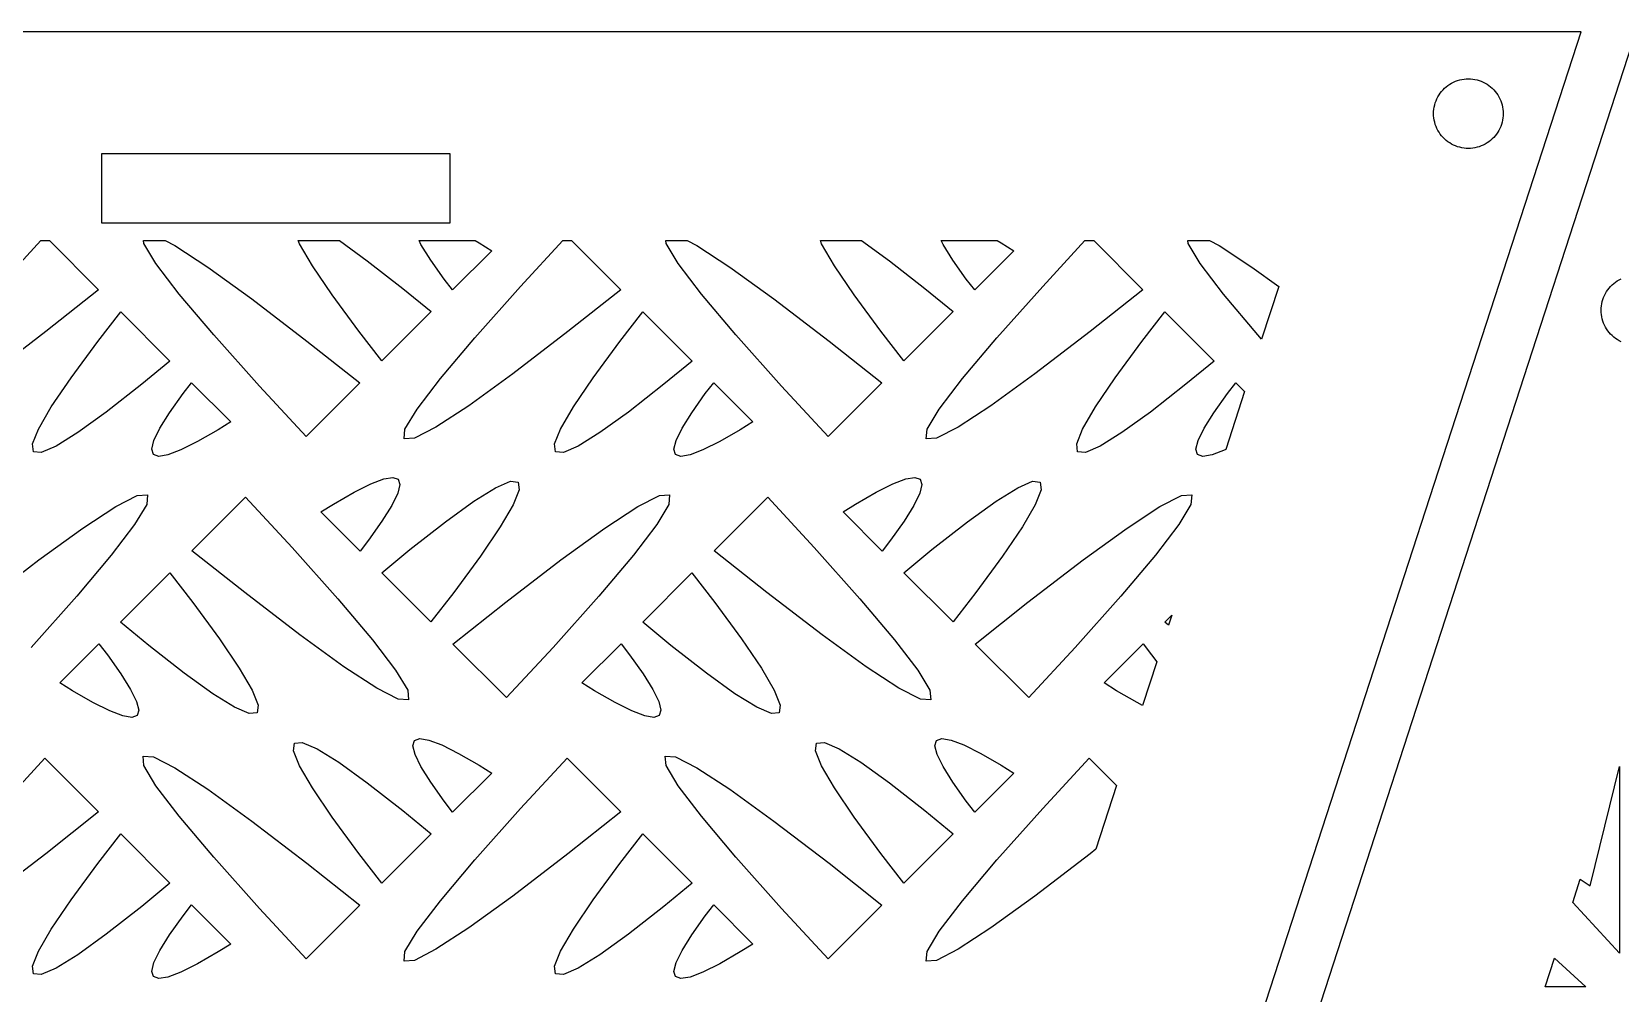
# Model space of a CAD drawing. Header units: metres. Extents: x 20 to 1108, y 20 to 485.
# Drawn here: x 862.5 to 953.8, y 429.4 to 484.7 of the extents above; entities that cross this region are included whole.
import ezdxf

# ---------------------------------------------------------------- set-up
doc = ezdxf.new("R2010")
doc.units = ezdxf.units.M

msp = doc.modelspace()

# ---------------------------------------------------------------- linework, layer by layer
for p, q in [((951.544, 484.652), (801.544, 484.652)), ((876.544, 253.826), (951.544, 484.652)), ((954.698, 484.652), (879.698, 253.826)), ((944.821, 481.935), (944.946, 481.946)), ((944.946, 481.946), (945.072, 481.95)), ((945.072, 481.95), (945.197, 481.946)), ((945.197, 481.946), (945.322, 481.935)), ((943.383, 481.022), (943.454, 481.126)), ((943.454, 481.126), (943.53, 481.225)), ((943.53, 481.225), (943.614, 481.319)), ((943.614, 481.319), (943.703, 481.408)), ((943.703, 481.408), (943.797, 481.491)), ((943.797, 481.491), (943.896, 481.569)), ((943.896, 481.569), (944, 481.639)), ((944, 481.639), (944.108, 481.703)), ((944.108, 481.703), (944.221, 481.76)), ((944.221, 481.76), (944.336, 481.81)), ((944.336, 481.81), (944.454, 481.853)), ((944.454, 481.853), (944.574, 481.888)), ((944.574, 481.888), (944.697, 481.915)), ((944.697, 481.915), (944.821, 481.935)), ((945.322, 481.935), (945.446, 481.915)), ((945.446, 481.915), (945.569, 481.888)), ((945.569, 481.888), (945.689, 481.853)), ((945.689, 481.853), (945.808, 481.81)), ((945.808, 481.81), (945.924, 481.76)), ((945.924, 481.76), (946.035, 481.703)), ((946.035, 481.703), (946.144, 481.639)), ((946.144, 481.639), (946.247, 481.569)), ((946.247, 481.569), (946.347, 481.491)), ((946.347, 481.491), (946.441, 481.408)), ((946.441, 481.408), (946.529, 481.319)), ((946.529, 481.319), (946.613, 481.225)), ((946.613, 481.225), (946.689, 481.126)), ((946.689, 481.126), (946.761, 481.022)), ((943.076, 480.075), (943.088, 480.201)), ((943.088, 480.201), (943.107, 480.325)), ((943.107, 480.325), (943.135, 480.447)), ((943.135, 480.447), (943.17, 480.569)), ((943.17, 480.569), (943.212, 480.687)), ((943.212, 480.687), (943.262, 480.802)), ((943.262, 480.802), (943.319, 480.913)), ((943.319, 480.913), (943.383, 481.022)), ((946.761, 481.022), (946.824, 480.913)), ((946.824, 480.913), (946.882, 480.802)), ((946.882, 480.802), (946.932, 480.687)), ((946.932, 480.687), (946.974, 480.569)), ((946.974, 480.569), (947.009, 480.447)), ((947.009, 480.447), (947.036, 480.325)), ((947.036, 480.325), (947.056, 480.201)), ((947.056, 480.201), (947.067, 480.075)), ((943.072, 479.95), (943.076, 480.075)), ((943.076, 479.824), (943.072, 479.95)), ((943.088, 479.699), (943.076, 479.824)), ((943.107, 479.575), (943.088, 479.699)), ((943.135, 479.453), (943.107, 479.575)), ((943.17, 479.332), (943.135, 479.453)), ((943.212, 479.214), (943.17, 479.332)), ((943.262, 479.099), (943.212, 479.214)), ((946.932, 479.214), (946.882, 479.099)), ((946.974, 479.332), (946.932, 479.214)), ((947.009, 479.453), (946.974, 479.332)), ((947.036, 479.575), (947.009, 479.453)), ((947.056, 479.699), (947.036, 479.575)), ((947.067, 479.824), (947.056, 479.699)), ((947.067, 480.075), (947.072, 479.95)), ((947.072, 479.95), (947.067, 479.824)), ((943.319, 478.986), (943.262, 479.099)), ((943.383, 478.878), (943.319, 478.986)), ((943.454, 478.775), (943.383, 478.878)), ((943.53, 478.675), (943.454, 478.775)), ((943.614, 478.581), (943.53, 478.675)), ((943.703, 478.492), (943.614, 478.581)), ((943.797, 478.409), (943.703, 478.492)), ((943.896, 478.332), (943.797, 478.409)), ((944, 478.262), (943.896, 478.332)), ((946.247, 478.332), (946.144, 478.262)), ((946.347, 478.409), (946.247, 478.332)), ((946.441, 478.492), (946.347, 478.409)), ((946.529, 478.581), (946.441, 478.492)), ((946.613, 478.675), (946.529, 478.581)), ((946.689, 478.775), (946.613, 478.675)), ((946.761, 478.878), (946.689, 478.775)), ((946.824, 478.986), (946.761, 478.878)), ((946.882, 479.099), (946.824, 478.986)), ((866.544, 473.652), (866.544, 477.652)), ((866.544, 477.652), (886.544, 477.652)), ((886.544, 477.652), (886.544, 473.652)), ((944.108, 478.197), (944, 478.262)), ((944.221, 478.141), (944.108, 478.197)), ((944.336, 478.091), (944.221, 478.141)), ((944.454, 478.048), (944.336, 478.091)), ((944.574, 478.013), (944.454, 478.048)), ((944.697, 477.986), (944.574, 478.013)), ((944.821, 477.966), (944.697, 477.986)), ((944.946, 477.954), (944.821, 477.966)), ((945.072, 477.95), (944.946, 477.954)), ((945.197, 477.954), (945.072, 477.95)), ((945.322, 477.966), (945.197, 477.954)), ((945.446, 477.986), (945.322, 477.966)), ((945.569, 478.013), (945.446, 477.986)), ((945.689, 478.048), (945.569, 478.013)), ((945.808, 478.091), (945.689, 478.048)), ((945.924, 478.141), (945.808, 478.091)), ((946.035, 478.197), (945.924, 478.141)), ((946.144, 478.262), (946.035, 478.197)), ((886.544, 473.652), (866.544, 473.652)), ((860.609, 470.02), (863.041, 472.652)), ((863.041, 472.652), (863.54, 472.652)), ((863.54, 472.652), (866.363, 469.829)), ((868.965, 472.488), (868.95, 472.652)), ((868.95, 472.652), (870.19, 472.652)), ((869.658, 471.334), (868.965, 472.488)), ((870.19, 472.652), (870.744, 472.368)), ((870.744, 472.368), (872.629, 471.135)), ((877.905, 472.477), (877.835, 472.652)), ((877.835, 472.652), (880.202, 472.652)), ((878.644, 471.208), (877.905, 472.477)), ((880.202, 472.652), (881.802, 471.499)), ((884.885, 472.434), (884.778, 472.652)), ((884.778, 472.652), (887.993, 472.652)), ((885.444, 471.538), (884.885, 472.434)), ((888.952, 472.065), (886.705, 469.818)), ((887.993, 472.652), (888.23, 472.517)), ((888.23, 472.517), (888.952, 472.065)), ((890.609, 470.02), (893.041, 472.652)), ((893.041, 472.652), (893.54, 472.652)), ((893.54, 472.652), (896.363, 469.829)), ((898.965, 472.488), (898.95, 472.652)), ((898.95, 472.652), (900.19, 472.652)), ((899.658, 471.334), (898.965, 472.488)), ((900.19, 472.652), (900.744, 472.368)), ((900.744, 472.368), (902.629, 471.135)), ((907.905, 472.477), (907.835, 472.652)), ((907.835, 472.652), (910.202, 472.652)), ((908.644, 471.208), (907.905, 472.477)), ((910.202, 472.652), (911.802, 471.499)), ((914.885, 472.434), (914.778, 472.652)), ((914.778, 472.652), (917.993, 472.652)), ((915.444, 471.538), (914.885, 472.434)), ((918.952, 472.065), (916.705, 469.818)), ((917.993, 472.652), (918.23, 472.517)), ((918.23, 472.517), (918.952, 472.065)), ((920.609, 470.02), (923.041, 472.652)), ((923.041, 472.652), (923.54, 472.652)), ((923.54, 472.652), (926.363, 469.829)), ((928.965, 472.488), (928.95, 472.652)), ((928.95, 472.652), (930.19, 472.652)), ((929.658, 471.334), (928.965, 472.488)), ((930.19, 472.652), (930.744, 472.368)), ((930.744, 472.368), (932.629, 471.135)), ((870.997, 469.582), (869.658, 471.334)), ((872.629, 471.135), (875.158, 469.305)), ((879.78, 469.53), (878.644, 471.208)), ((881.802, 471.499), (883.841, 469.905)), ((886.222, 470.444), (885.444, 471.538)), ((900.997, 469.582), (899.658, 471.334)), ((902.629, 471.135), (905.158, 469.305)), ((909.78, 469.53), (908.644, 471.208)), ((911.802, 471.499), (913.841, 469.905)), ((916.222, 470.444), (915.444, 471.538)), ((930.997, 469.582), (929.658, 471.334)), ((932.629, 471.135), (934.172, 470.019)), ((886.705, 469.818), (886.222, 470.444)), ((916.705, 469.818), (916.222, 470.444)), ((953.24, 470.022), (953.329, 470.11)), ((953.329, 470.11), (953.424, 470.193)), ((953.424, 470.193), (953.523, 470.271)), ((953.523, 470.271), (953.627, 470.341)), ((953.627, 470.341), (953.734, 470.405)), ((953.734, 470.405), (953.847, 470.462)), ((866.363, 469.829), (863.331, 467.427)), ((872.981, 467.233), (870.997, 469.582)), ((875.158, 469.305), (878.331, 466.878)), ((881.313, 467.444), (879.78, 469.53)), ((883.841, 469.905), (885.462, 468.574)), ((887.981, 467.072), (890.609, 470.02)), ((896.363, 469.829), (893.331, 467.427)), ((902.981, 467.233), (900.997, 469.582)), ((905.158, 469.305), (908.331, 466.878)), ((911.313, 467.444), (909.78, 469.53)), ((913.841, 469.905), (915.462, 468.574)), ((917.981, 467.072), (920.609, 470.02)), ((926.363, 469.829), (923.331, 467.427)), ((932.981, 467.233), (930.997, 469.582)), ((934.172, 470.019), (933.19, 466.998)), ((952.761, 469.151), (952.796, 469.271)), ((952.796, 469.271), (952.839, 469.388)), ((952.839, 469.388), (952.889, 469.504)), ((952.889, 469.504), (952.945, 469.616)), ((952.945, 469.616), (953.01, 469.725)), ((953.01, 469.725), (953.08, 469.828)), ((953.08, 469.828), (953.157, 469.927)), ((953.157, 469.927), (953.24, 470.022)), ((866.313, 466.861), (867.63, 468.563)), ((867.63, 468.563), (870.461, 465.731)), ((885.462, 468.574), (882.63, 465.742)), ((896.313, 466.861), (897.63, 468.563)), ((897.63, 468.563), (900.461, 465.731)), ((915.462, 468.574), (912.63, 465.742)), ((926.313, 466.861), (927.63, 468.563)), ((927.63, 468.563), (930.461, 465.731)), ((952.698, 468.652), (952.702, 468.778)), ((952.702, 468.527), (952.698, 468.652)), ((952.702, 468.778), (952.714, 468.903)), ((952.714, 468.402), (952.702, 468.527)), ((952.714, 468.903), (952.733, 469.027)), ((952.733, 468.277), (952.714, 468.402)), ((952.733, 469.027), (952.761, 469.151)), ((952.761, 468.155), (952.733, 468.277)), ((863.331, 467.427), (860.158, 464.999)), ((882.63, 465.742), (881.313, 467.444)), ((893.331, 467.427), (890.158, 464.999)), ((912.63, 465.742), (911.313, 467.444)), ((923.331, 467.427), (920.158, 464.999)), ((952.796, 468.034), (952.761, 468.155)), ((952.839, 467.916), (952.796, 468.034)), ((952.889, 467.801), (952.839, 467.916)), ((952.945, 467.69), (952.889, 467.801)), ((953.01, 467.581), (952.945, 467.69)), ((953.08, 467.478), (953.01, 467.581)), ((953.157, 467.377), (953.08, 467.478)), ((953.24, 467.283), (953.157, 467.377)), ((864.78, 464.775), (866.313, 466.861)), ((875.609, 464.285), (872.981, 467.233)), ((878.331, 466.878), (881.363, 464.476)), ((885.998, 464.724), (887.981, 467.072)), ((894.78, 464.775), (896.313, 466.861)), ((905.609, 464.285), (902.981, 467.233)), ((908.331, 466.878), (911.363, 464.476)), ((915.998, 464.724), (917.981, 467.072)), ((924.78, 464.775), (926.313, 466.861)), ((933.19, 466.998), (932.981, 467.233)), ((953.329, 467.194), (953.24, 467.283)), ((953.424, 467.111), (953.329, 467.194)), ((953.523, 467.034), (953.424, 467.111)), ((953.627, 466.964), (953.523, 467.034)), ((953.734, 466.901), (953.627, 466.964)), ((953.847, 466.843), (953.734, 466.901)), ((870.461, 465.731), (868.841, 464.4)), ((900.461, 465.731), (898.841, 464.4)), ((930.461, 465.731), (928.841, 464.4)), ((863.644, 463.098), (864.78, 464.775)), ((884.658, 462.971), (885.998, 464.724)), ((890.158, 464.999), (887.629, 463.169)), ((893.644, 463.098), (894.78, 464.775)), ((914.658, 462.971), (915.998, 464.724)), ((920.158, 464.999), (917.629, 463.169)), ((923.644, 463.098), (924.78, 464.775)), ((868.841, 464.4), (866.802, 462.806)), ((870.444, 462.768), (871.222, 463.861)), ((871.222, 463.861), (871.705, 464.487)), ((871.705, 464.487), (873.952, 462.24)), ((878.28, 461.394), (875.609, 464.285)), ((881.363, 464.476), (878.28, 461.394)), ((898.841, 464.4), (896.802, 462.806)), ((900.444, 462.768), (901.222, 463.861)), ((901.222, 463.861), (901.705, 464.487)), ((901.705, 464.487), (903.952, 462.24)), ((908.28, 461.394), (905.609, 464.285)), ((911.363, 464.476), (908.28, 461.394)), ((928.841, 464.4), (926.802, 462.806)), ((930.444, 462.768), (931.222, 463.861)), ((932.21, 463.983), (931.127, 460.649)), ((931.222, 463.861), (931.705, 464.487)), ((931.705, 464.487), (932.21, 463.983)), ((862.905, 461.829), (863.644, 463.098)), ((866.802, 462.806), (865.159, 461.621)), ((883.965, 461.817), (884.658, 462.971)), ((887.629, 463.169), (885.744, 461.937)), ((892.905, 461.829), (893.644, 463.098)), ((896.802, 462.806), (895.159, 461.621)), ((913.965, 461.817), (914.658, 462.971)), ((917.629, 463.169), (915.744, 461.937)), ((922.905, 461.829), (923.644, 463.098)), ((926.802, 462.806), (925.159, 461.621)), ((869.542, 461.171), (869.885, 461.871)), ((869.885, 461.871), (870.444, 462.768)), ((873.952, 462.24), (873.23, 461.788)), ((885.744, 461.937), (884.506, 461.301)), ((899.542, 461.171), (899.885, 461.871)), ((899.885, 461.871), (900.444, 462.768)), ((903.952, 462.24), (903.23, 461.788)), ((915.744, 461.937), (914.506, 461.301)), ((929.542, 461.171), (929.885, 461.871)), ((929.885, 461.871), (930.444, 462.768)), ((862.563, 460.971), (862.905, 461.829)), ((862.617, 460.523), (862.563, 460.971)), ((865.159, 461.621), (863.913, 460.846)), ((869.418, 460.67), (869.542, 461.171)), ((872.05, 461.111), (871.088, 460.629)), ((873.23, 461.788), (872.05, 461.111)), ((883.915, 461.263), (883.965, 461.817)), ((884.506, 461.301), (883.915, 461.263)), ((892.563, 460.971), (892.905, 461.829)), ((892.617, 460.523), (892.563, 460.971)), ((895.159, 461.621), (893.913, 460.846)), ((899.418, 460.67), (899.542, 461.171)), ((902.05, 461.111), (901.088, 460.629)), ((903.23, 461.788), (902.05, 461.111)), ((913.915, 461.263), (913.965, 461.817)), ((914.506, 461.301), (913.915, 461.263)), ((922.563, 460.971), (922.905, 461.829)), ((922.617, 460.523), (922.563, 460.971)), ((925.159, 461.621), (923.913, 460.846)), ((929.418, 460.67), (929.542, 461.171)), ((863.066, 460.48), (862.617, 460.523)), ((863.913, 460.846), (863.066, 460.48)), ((869.51, 460.365), (869.418, 460.67)), ((869.818, 460.257), (869.51, 460.365)), ((870.344, 460.345), (869.818, 460.257)), ((871.088, 460.629), (870.344, 460.345)), ((893.066, 460.48), (892.617, 460.523)), ((893.913, 460.846), (893.066, 460.48)), ((899.51, 460.365), (899.418, 460.67)), ((899.818, 460.257), (899.51, 460.365)), ((900.344, 460.345), (899.818, 460.257)), ((901.088, 460.629), (900.344, 460.345)), ((923.066, 460.48), (922.617, 460.523)), ((923.913, 460.846), (923.066, 460.48)), ((929.51, 460.365), (929.418, 460.67)), ((929.818, 460.257), (929.51, 460.365)), ((930.344, 460.345), (929.818, 460.257)), ((931.088, 460.629), (930.344, 460.345)), ((931.127, 460.649), (931.088, 460.629)), ((881.038, 458.194), (882, 458.676)), ((882, 458.676), (882.744, 458.96)), ((882.744, 458.96), (883.269, 459.048)), ((883.269, 459.048), (883.578, 458.94)), ((883.67, 458.635), (883.546, 458.134)), ((883.578, 458.94), (883.67, 458.635)), ((887.929, 457.684), (889.175, 458.459)), ((889.175, 458.459), (890.021, 458.825)), ((890.021, 458.825), (890.471, 458.782)), ((890.524, 458.334), (890.183, 457.476)), ((890.471, 458.782), (890.524, 458.334)), ((911.038, 458.194), (912, 458.676)), ((912, 458.676), (912.744, 458.96)), ((912.744, 458.96), (913.269, 459.048)), ((913.269, 459.048), (913.578, 458.94)), ((913.67, 458.635), (913.546, 458.134)), ((913.578, 458.94), (913.67, 458.635)), ((917.929, 457.684), (919.175, 458.459)), ((919.175, 458.459), (920.021, 458.825)), ((920.021, 458.825), (920.471, 458.782)), ((920.524, 458.334), (920.183, 457.476)), ((920.471, 458.782), (920.524, 458.334)), ((865.459, 456.136), (867.344, 457.368)), ((867.344, 457.368), (868.582, 458.004)), ((869.123, 457.488), (868.43, 456.334)), ((868.582, 458.004), (869.173, 458.042)), ((869.173, 458.042), (869.123, 457.488)), ((871.725, 454.829), (874.808, 457.911)), ((874.808, 457.911), (877.478, 455.02)), ((879.136, 457.065), (879.857, 457.517)), ((879.857, 457.517), (881.038, 458.194)), ((883.203, 457.434), (882.644, 456.538)), ((883.546, 458.134), (883.203, 457.434)), ((886.286, 456.499), (887.929, 457.684)), ((890.183, 457.476), (889.444, 456.208)), ((895.459, 456.136), (897.344, 457.368)), ((897.344, 457.368), (898.582, 458.004)), ((899.123, 457.488), (898.43, 456.334)), ((898.582, 458.004), (899.173, 458.042)), ((899.173, 458.042), (899.123, 457.488)), ((901.725, 454.829), (904.808, 457.911)), ((904.808, 457.911), (907.478, 455.02)), ((909.136, 457.065), (909.857, 457.517)), ((909.857, 457.517), (911.038, 458.194)), ((913.203, 457.434), (912.644, 456.538)), ((913.546, 458.134), (913.203, 457.434)), ((916.286, 456.499), (917.929, 457.684)), ((920.183, 457.476), (919.444, 456.208)), ((925.459, 456.136), (927.344, 457.368)), ((927.344, 457.368), (928.582, 458.004)), ((929.123, 457.488), (928.43, 456.334)), ((928.582, 458.004), (929.173, 458.042)), ((929.173, 458.042), (929.123, 457.488)), ((881.383, 454.818), (879.136, 457.065)), ((882.644, 456.538), (881.866, 455.444)), ((884.247, 454.905), (886.286, 456.499)), ((911.383, 454.818), (909.136, 457.065)), ((912.644, 456.538), (911.866, 455.444)), ((914.247, 454.905), (916.286, 456.499)), ((862.93, 454.306), (865.459, 456.136)), ((868.43, 456.334), (867.091, 454.582)), ((889.444, 456.208), (888.308, 454.53)), ((892.93, 454.306), (895.459, 456.136)), ((898.43, 456.334), (897.091, 454.582)), ((919.444, 456.208), (918.308, 454.53)), ((922.93, 454.306), (925.459, 456.136)), ((928.43, 456.334), (927.091, 454.582)), ((867.091, 454.582), (865.106, 452.233)), ((874.757, 452.427), (871.725, 454.829)), ((877.478, 455.02), (880.106, 452.072)), ((881.866, 455.444), (881.383, 454.818)), ((882.627, 453.574), (884.247, 454.905)), ((897.091, 454.582), (895.106, 452.233)), ((904.757, 452.427), (901.725, 454.829)), ((907.478, 455.02), (910.106, 452.072)), ((911.866, 455.444), (911.383, 454.818)), ((912.627, 453.574), (914.247, 454.905)), ((927.091, 454.582), (925.106, 452.233)), ((859.757, 451.878), (862.93, 454.306)), ((888.308, 454.53), (886.774, 452.444)), ((889.757, 451.878), (892.93, 454.306)), ((918.308, 454.53), (916.774, 452.444)), ((919.757, 451.878), (922.93, 454.306)), ((867.626, 450.731), (870.458, 453.563)), ((870.458, 453.563), (871.774, 451.861)), ((885.458, 450.742), (882.627, 453.574)), ((897.626, 450.731), (900.458, 453.563)), ((900.458, 453.563), (901.774, 451.861)), ((915.458, 450.742), (912.627, 453.574)), ((865.106, 452.233), (862.478, 449.285)), ((871.774, 451.861), (873.308, 449.775)), ((877.93, 450), (874.757, 452.427)), ((880.106, 452.072), (882.091, 449.723)), ((886.774, 452.444), (885.458, 450.742)), ((886.725, 449.476), (889.757, 451.878)), ((895.106, 452.233), (892.478, 449.285)), ((901.774, 451.861), (903.308, 449.775)), ((907.93, 450), (904.757, 452.427)), ((910.106, 452.072), (912.091, 449.723)), ((916.774, 452.444), (915.458, 450.742)), ((916.725, 449.476), (919.757, 451.878)), ((925.106, 452.233), (922.478, 449.285)), ((927.626, 450.731), (928.038, 451.143)), ((928.038, 451.143), (927.846, 450.55)), ((869.247, 449.4), (867.626, 450.731)), ((880.459, 448.17), (877.93, 450)), ((899.247, 449.4), (897.626, 450.731)), ((910.459, 448.17), (907.93, 450)), ((927.846, 450.55), (927.626, 450.731)), ((864.136, 447.24), (866.383, 449.487)), ((866.383, 449.487), (866.866, 448.861)), ((871.286, 447.806), (869.247, 449.4)), ((873.308, 449.775), (874.444, 448.097)), ((882.091, 449.723), (883.43, 447.971)), ((889.808, 446.394), (886.725, 449.476)), ((892.478, 449.285), (889.808, 446.394)), ((894.136, 447.24), (896.383, 449.487)), ((896.383, 449.487), (896.866, 448.861)), ((901.286, 447.806), (899.247, 449.4)), ((903.308, 449.775), (904.444, 448.097)), ((912.091, 449.723), (913.43, 447.971)), ((919.808, 446.394), (916.725, 449.476)), ((922.478, 449.285), (919.808, 446.394)), ((924.136, 447.24), (926.383, 449.487)), ((926.383, 449.487), (926.866, 448.861)), ((866.866, 448.861), (867.644, 447.767)), ((882.344, 446.937), (880.459, 448.17)), ((896.866, 448.861), (897.644, 447.767)), ((912.344, 446.937), (910.459, 448.17)), ((927.162, 448.445), (926.352, 445.953)), ((926.866, 448.861), (927.162, 448.445)), ((867.644, 447.767), (868.203, 446.871)), ((872.929, 446.622), (871.286, 447.806)), ((874.444, 448.097), (875.183, 446.828)), ((883.43, 447.971), (884.123, 446.817)), ((897.644, 447.767), (898.203, 446.871)), ((902.929, 446.622), (901.286, 447.806)), ((904.444, 448.097), (905.183, 446.828)), ((913.43, 447.971), (914.123, 446.817)), ((864.857, 446.788), (864.136, 447.24)), ((866.038, 446.111), (864.857, 446.788)), ((868.203, 446.871), (868.546, 446.171)), ((874.175, 445.846), (872.929, 446.622)), ((875.183, 446.828), (875.524, 445.971)), ((883.582, 446.301), (882.344, 446.937)), ((884.123, 446.817), (884.173, 446.263)), ((894.857, 446.788), (894.136, 447.24)), ((896.038, 446.111), (894.857, 446.788)), ((898.203, 446.871), (898.546, 446.171)), ((904.175, 445.846), (902.929, 446.622)), ((905.183, 446.828), (905.524, 445.971)), ((913.582, 446.301), (912.344, 446.937)), ((914.123, 446.817), (914.173, 446.263)), ((924.857, 446.788), (924.136, 447.24)), ((926.038, 446.111), (924.857, 446.788)), ((867, 445.629), (866.038, 446.111)), ((867.744, 445.345), (867, 445.629)), ((868.546, 446.171), (868.67, 445.67)), ((868.67, 445.67), (868.578, 445.365)), ((875.021, 445.48), (874.175, 445.846)), ((875.471, 445.523), (875.021, 445.48)), ((875.524, 445.971), (875.471, 445.523)), ((884.173, 446.263), (883.582, 446.301)), ((897, 445.629), (896.038, 446.111)), ((897.744, 445.345), (897, 445.629)), ((898.546, 446.171), (898.67, 445.67)), ((898.67, 445.67), (898.578, 445.365)), ((905.021, 445.48), (904.175, 445.846)), ((905.471, 445.523), (905.021, 445.48)), ((905.524, 445.971), (905.471, 445.523)), ((914.173, 446.263), (913.582, 446.301)), ((926.352, 445.953), (926.038, 446.111)), ((868.269, 445.257), (867.744, 445.345)), ((868.578, 445.365), (868.269, 445.257)), ((898.269, 445.257), (897.744, 445.345)), ((898.578, 445.365), (898.269, 445.257)), ((877.563, 443.334), (877.617, 443.782)), ((877.617, 443.782), (878.066, 443.825)), ((878.066, 443.825), (878.913, 443.459)), ((884.418, 443.635), (884.51, 443.94)), ((884.542, 443.134), (884.418, 443.635)), ((884.51, 443.94), (884.818, 444.048)), ((884.818, 444.048), (885.344, 443.96)), ((885.344, 443.96), (886.088, 443.676)), ((886.088, 443.676), (887.05, 443.194)), ((907.563, 443.334), (907.617, 443.782)), ((907.617, 443.782), (908.066, 443.825)), ((908.066, 443.825), (908.913, 443.459)), ((914.418, 443.635), (914.51, 443.94)), ((914.542, 443.134), (914.418, 443.635)), ((914.51, 443.94), (914.818, 444.048)), ((914.818, 444.048), (915.344, 443.96)), ((915.344, 443.96), (916.088, 443.676)), ((916.088, 443.676), (917.05, 443.194)), ((860.609, 440.02), (863.28, 442.911)), ((863.28, 442.911), (866.363, 439.829)), ((868.965, 442.488), (868.915, 443.042)), ((868.915, 443.042), (869.506, 443.004)), ((869.506, 443.004), (870.744, 442.368)), ((877.905, 442.477), (877.563, 443.334)), ((878.913, 443.459), (880.159, 442.683)), ((884.885, 442.434), (884.542, 443.134)), ((887.05, 443.194), (888.23, 442.517)), ((890.609, 440.02), (893.28, 442.911)), ((893.28, 442.911), (896.363, 439.829)), ((898.965, 442.488), (898.915, 443.042)), ((898.915, 443.042), (899.506, 443.004)), ((899.506, 443.004), (900.744, 442.368)), ((907.905, 442.477), (907.563, 443.334)), ((908.913, 443.459), (910.159, 442.683)), ((914.885, 442.434), (914.542, 443.134)), ((917.05, 443.194), (918.23, 442.517)), ((920.609, 440.02), (923.28, 442.911)), ((923.28, 442.911), (924.853, 441.339)), ((869.658, 441.334), (868.965, 442.488)), ((870.744, 442.368), (872.629, 441.135)), ((878.644, 441.208), (877.905, 442.477)), ((880.159, 442.683), (881.802, 441.499)), ((885.444, 441.538), (884.885, 442.434)), ((888.952, 442.065), (886.705, 439.818)), ((888.23, 442.517), (888.952, 442.065)), ((899.658, 441.334), (898.965, 442.488)), ((900.744, 442.368), (902.629, 441.135)), ((908.644, 441.208), (907.905, 442.477)), ((910.159, 442.683), (911.802, 441.499)), ((915.444, 441.538), (914.885, 442.434)), ((918.952, 442.065), (916.705, 439.818)), ((918.23, 442.517), (918.952, 442.065)), ((952.066, 435.585), (953.746, 442.432)), ((953.746, 442.432), (953.746, 431.712)), ((870.997, 439.582), (869.658, 441.334)), ((872.629, 441.135), (875.158, 439.305)), ((879.78, 439.53), (878.644, 441.208)), ((881.802, 441.499), (883.841, 439.905)), ((886.222, 440.444), (885.444, 441.538)), ((900.997, 439.582), (899.658, 441.334)), ((902.629, 441.135), (905.158, 439.305)), ((909.78, 439.53), (908.644, 441.208)), ((911.802, 441.499), (913.841, 439.905)), ((916.222, 440.444), (915.444, 441.538)), ((924.853, 441.339), (923.669, 437.694)), ((886.705, 439.818), (886.222, 440.444)), ((887.981, 437.072), (890.609, 440.02)), ((916.705, 439.818), (916.222, 440.444)), ((917.981, 437.072), (920.609, 440.02)), ((866.363, 439.829), (863.331, 437.427)), ((872.981, 437.233), (870.997, 439.582)), ((875.158, 439.305), (878.331, 436.878)), ((881.313, 437.444), (879.78, 439.53)), ((883.841, 439.905), (885.462, 438.574)), ((896.363, 439.829), (893.331, 437.427)), ((902.981, 437.233), (900.997, 439.582)), ((905.158, 439.305), (908.331, 436.878)), ((911.313, 437.444), (909.78, 439.53)), ((913.841, 439.905), (915.462, 438.574)), ((866.313, 436.861), (867.63, 438.563)), ((867.63, 438.563), (870.461, 435.731)), ((885.462, 438.574), (882.63, 435.742)), ((896.313, 436.861), (897.63, 438.563)), ((897.63, 438.563), (900.461, 435.731)), ((915.462, 438.574), (912.63, 435.742)), ((863.331, 437.427), (860.158, 434.999)), ((875.609, 434.285), (872.981, 437.233)), ((882.63, 435.742), (881.313, 437.444)), ((893.331, 437.427), (890.158, 434.999)), ((905.609, 434.285), (902.981, 437.233)), ((912.63, 435.742), (911.313, 437.444)), ((923.331, 437.427), (920.158, 434.999)), ((923.669, 437.694), (923.331, 437.427)), ((864.78, 434.775), (866.313, 436.861)), ((878.331, 436.878), (881.363, 434.476)), ((885.998, 434.724), (887.981, 437.072)), ((894.78, 434.775), (896.313, 436.861)), ((908.331, 436.878), (911.363, 434.476)), ((915.998, 434.724), (917.981, 437.072)), ((870.461, 435.731), (868.841, 434.4)), ((900.461, 435.731), (898.841, 434.4)), ((951.064, 434.634), (951.496, 435.965)), ((951.496, 435.965), (952.066, 435.585)), ((863.644, 433.098), (864.78, 434.775)), ((871.222, 433.861), (871.705, 434.487)), ((871.705, 434.487), (873.952, 432.24)), ((881.363, 434.476), (878.28, 431.394)), ((884.658, 432.971), (885.998, 434.724)), ((890.158, 434.999), (887.629, 433.169)), ((893.644, 433.098), (894.78, 434.775)), ((901.222, 433.861), (901.705, 434.487)), ((901.705, 434.487), (903.952, 432.24)), ((911.363, 434.476), (908.28, 431.394)), ((914.658, 432.971), (915.998, 434.724)), ((920.158, 434.999), (917.629, 433.169)), ((953.746, 431.712), (951.064, 434.634)), ((868.841, 434.4), (866.802, 432.806)), ((870.444, 432.768), (871.222, 433.861)), ((878.28, 431.394), (875.609, 434.285)), ((898.841, 434.4), (896.802, 432.806)), ((900.444, 432.768), (901.222, 433.861)), ((908.28, 431.394), (905.609, 434.285)), ((862.905, 431.829), (863.644, 433.098)), ((866.802, 432.806), (865.159, 431.621)), ((869.885, 431.871), (870.444, 432.768)), ((883.965, 431.817), (884.658, 432.971)), ((887.629, 433.169), (885.744, 431.937)), ((892.905, 431.829), (893.644, 433.098)), ((896.802, 432.806), (895.159, 431.621)), ((899.885, 431.871), (900.444, 432.768)), ((913.965, 431.817), (914.658, 432.971)), ((917.629, 433.169), (915.744, 431.937)), ((862.563, 430.971), (862.905, 431.829)), ((869.542, 431.171), (869.885, 431.871)), ((873.23, 431.788), (872.05, 431.111)), ((873.952, 432.24), (873.23, 431.788)), ((883.915, 431.263), (883.965, 431.817)), ((885.744, 431.937), (884.506, 431.301)), ((892.563, 430.971), (892.905, 431.829)), ((899.542, 431.171), (899.885, 431.871)), ((903.23, 431.788), (902.05, 431.111)), ((903.952, 432.24), (903.23, 431.788)), ((913.915, 431.263), (913.965, 431.817)), ((915.744, 431.937), (914.506, 431.301)), ((862.617, 430.523), (862.563, 430.971)), ((863.913, 430.846), (863.066, 430.48)), ((865.159, 431.621), (863.913, 430.846)), ((869.418, 430.67), (869.542, 431.171)), ((872.05, 431.111), (871.088, 430.629)), ((884.506, 431.301), (883.915, 431.263)), ((892.617, 430.523), (892.563, 430.971)), ((893.913, 430.846), (893.066, 430.48)), ((895.159, 431.621), (893.913, 430.846)), ((899.418, 430.67), (899.542, 431.171)), ((902.05, 431.111), (901.088, 430.629)), ((914.506, 431.301), (913.915, 431.263)), ((949.486, 429.778), (950.021, 431.423)), ((950.021, 431.423), (951.813, 429.778)), ((863.066, 430.48), (862.617, 430.523)), ((869.51, 430.365), (869.418, 430.67)), ((869.818, 430.257), (869.51, 430.365)), ((870.344, 430.345), (869.818, 430.257)), ((871.088, 430.629), (870.344, 430.345)), ((893.066, 430.48), (892.617, 430.523)), ((899.51, 430.365), (899.418, 430.67)), ((899.818, 430.257), (899.51, 430.365)), ((900.344, 430.345), (899.818, 430.257)), ((901.088, 430.629), (900.344, 430.345)), ((951.813, 429.778), (949.486, 429.778))]:
    msp.add_line(p, q)

doc.saveas('drawing.dxf')
